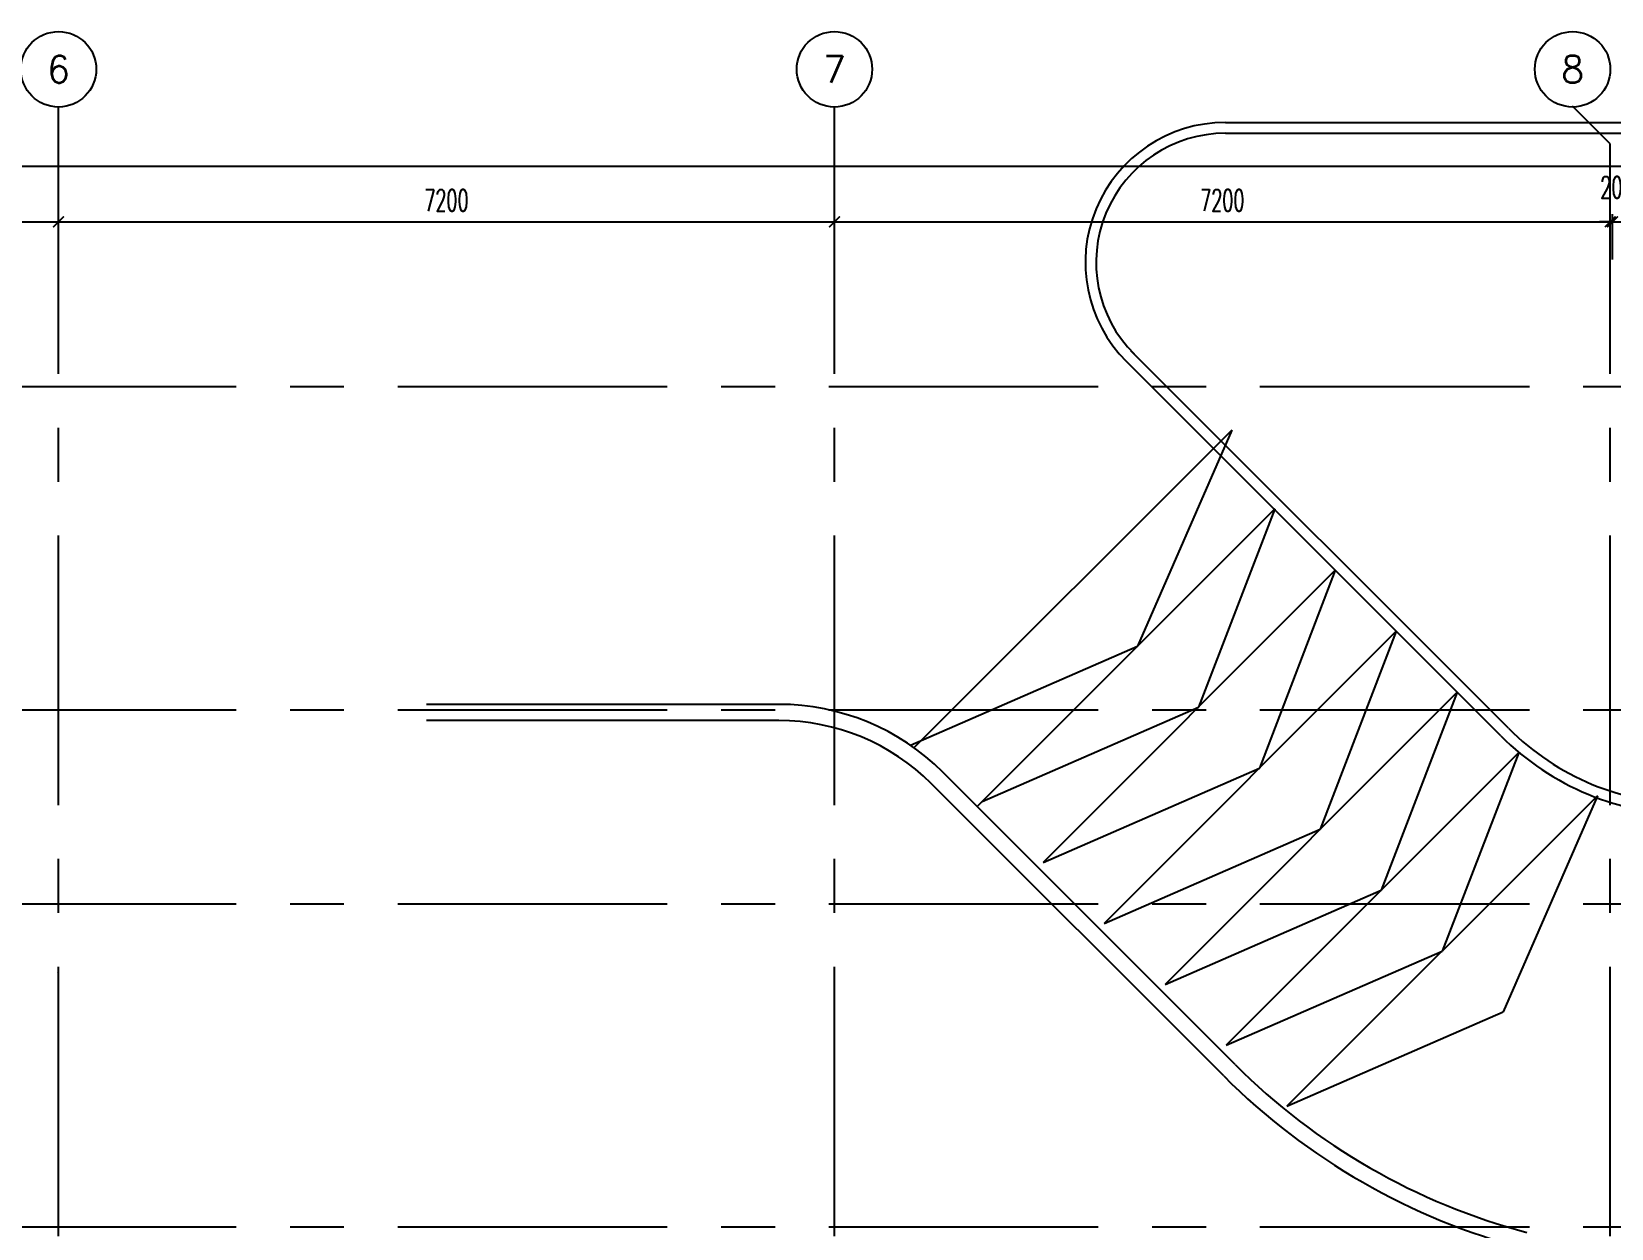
# Model space of a CAD drawing. Extents: x -0.4 to 91.7, y -13.2 to 78.1.
# Drawn here: x 28.95 to 43.61, y 66.96 to 78.06 of the extents above; entities that cross this region are included whole.
import ezdxf
from ezdxf.enums import TextEntityAlignment as Align

# ---------------------------------------------------------------- set-up
doc = ezdxf.new("R2010")
doc.units = 0
doc.header["$MEASUREMENT"] = 0
doc.header["$PDMODE"] = 3
doc.header["$PDSIZE"] = 0.1
doc.linetypes.add('CENTERX2', pattern=[4, 2.5, -0.5, 0.5, -0.5])
doc.layers.get('0').update_dxf_attribs({"color": 11, "linetype": 'CONTINUOUS'})
doc.layers.get('DEFPOINTS').update_dxf_attribs({"color": 11, "linetype": 'CONTINUOUS'})
for name, color, linetype in [('AX', 11, 'CONTINUOUS'), ('AX-CR', 11, 'CONTINUOUS'), ('AX-DIM', 11, 'CONTINUOUS'), ('AX-TXT', 11, 'CONTINUOUS'), ('AXES', 11, 'CENTERX2'), ('CURB', 11, 'CONTINUOUS'), ('SLOPE', 11, 'CONTINUOUS')]:
    doc.layers.add(name, color=color, linetype=linetype)
doc.styles.add('ROMANS', font='ROMANS.shx', dxfattribs={"width": 0.6})
doc.dimstyles.new('STANDARD in', dxfattribs={"dimtxt": 0.2, "dimasz": 0.1, "dimexe": 0.07, "dimexo": 0.05, "dimgap": 0.1, "dimtad": 1, "dimdec": 0, "dimlfac": 1000, "dimzin": 0, "dimdsep": 46, "dimtxsty": 'ROMANS', "dimblk": 'ARCHTICK', "dimcen": 0.05, "dimdle": 0.05, "dimclrd": 7, "dimclre": 7, "dimclrt": 2, "dimadec": 0, "dimazin": 0, "dimtfac": 1, "dimtdec": 0, "dimtmove": 2, "dimatfit": 3, "dimldrblk": 'ARCHTICK', "dimfxl": 0, "dimtolj": 1, "dimtzin": 0, "dimarcsym": 0})

# ---------------------------------------------------------------- blocks, each defined once
blk = doc.blocks.new('_ARCHTICK')
at = {"color": 0, "linetype": 'ByBlock', "const_width": 0.15}
blk.add_lwpolyline([(-0.5, -0.5), (0.5, 0.5)], dxfattribs=at)
blk = doc.blocks.new('*D137')
at = {"layer": 'AX-DIM', "color": 7, "lineweight": -2}
for p, q in [((10.951, 64.685), (10.951, 76.883)), ((86.267, 75.443), (86.267, 76.883)), ((10.901, 76.813), (86.317, 76.813))]:
    blk.add_line(p, q, dxfattribs=at)
at = {"layer": 'DEFPOINTS', "color": 0}
for p in [(86.267, 76.813), (86.267, 75.393), (10.951, 64.635)]:
    blk.add_point(p, dxfattribs=at)
at = {"layer": 'AX-DIM', "color": 7, "lineweight": -2, "xscale": 0.1, "yscale": 0.1, "zscale": 0.1, "rotation": 180}
blk.add_blockref('_ARCHTICK', (10.951, 76.813), dxfattribs=at)
at = {"layer": 'AX-DIM', "color": 7, "lineweight": -2, "xscale": 0.1, "yscale": 0.1, "zscale": 0.1}
blk.add_blockref('_ARCHTICK', (86.267, 76.813), dxfattribs=at)
at = {"layer": 'AX-DIM', "color": 2, "insert": (48.609, 77.013), "char_height": 0.2, "attachment_point": 5, "style": 'ROMANS'}
blk.add_mtext('\\A1;75316', dxfattribs=at)
blk = doc.blocks.new('*D184')
at = {"layer": 'AX-DIM', "color": 7, "linetype": 'ByBlock', "lineweight": -2}
for p, q in [((29.151, 76.298), (36.451, 76.298)), ((29.201, 75.948), (29.201, 76.368)), ((36.401, 75.948), (36.401, 76.368))]:
    blk.add_line(p, q, dxfattribs=at)
at = {"layer": 'DEFPOINTS', "color": 0, "linetype": 'ByBlock'}
for p in [(36.401, 76.298), (29.201, 75.898), (36.401, 75.898)]:
    blk.add_point(p, dxfattribs=at)
at = {"layer": 'AX-DIM', "color": 7, "linetype": 'ByBlock', "lineweight": -2, "xscale": 0.1, "yscale": 0.1, "zscale": 0.1, "rotation": 180}
blk.add_blockref('_ARCHTICK', (29.201, 76.298), dxfattribs=at)
at = {"layer": 'AX-DIM', "color": 7, "linetype": 'ByBlock', "lineweight": -2, "xscale": 0.1, "yscale": 0.1, "zscale": 0.1}
blk.add_blockref('_ARCHTICK', (36.401, 76.298), dxfattribs=at)
at = {"layer": 'AX-DIM', "color": 2, "linetype": 'ByBlock', "insert": (32.801, 76.498), "char_height": 0.2, "attachment_point": 5, "style": 'ROMANS'}
blk.add_mtext('\\A1;7200', dxfattribs=at)
blk = doc.blocks.new('AXU')
at = {"layer": 'AX-CR'}
blk.add_circle((0, 350), 350, dxfattribs=at)
at = {"layer": 'AX-TXT', "style": 'ROMANS'}
blk.add_attdef('AX', text='', height=250, dxfattribs=at).set_placement((0, 350), align=Align.MIDDLE)
blk = doc.blocks.new('*D185')
at = {"layer": 'AX-DIM', "color": 7, "linetype": 'ByBlock', "lineweight": -2}
for p, q in [((25.551, 76.298), (29.251, 76.298)), ((25.601, 75.948), (25.601, 76.368)), ((29.201, 75.948), (29.201, 76.368))]:
    blk.add_line(p, q, dxfattribs=at)
at = {"layer": 'DEFPOINTS', "color": 0, "linetype": 'ByBlock'}
for p in [(29.201, 76.298), (25.601, 75.898), (29.201, 75.898)]:
    blk.add_point(p, dxfattribs=at)
at = {"layer": 'AX-DIM', "color": 7, "linetype": 'ByBlock', "lineweight": -2, "xscale": 0.1, "yscale": 0.1, "zscale": 0.1, "rotation": 180}
blk.add_blockref('_ARCHTICK', (25.601, 76.298), dxfattribs=at)
at = {"layer": 'AX-DIM', "color": 7, "linetype": 'ByBlock', "lineweight": -2, "xscale": 0.1, "yscale": 0.1, "zscale": 0.1}
blk.add_blockref('_ARCHTICK', (29.201, 76.298), dxfattribs=at)
at = {"layer": 'AX-DIM', "color": 2, "linetype": 'ByBlock', "insert": (27.401, 76.498), "char_height": 0.2, "attachment_point": 5, "style": 'ROMANS'}
blk.add_mtext('\\A1;3600', dxfattribs=at)
blk = doc.blocks.new('*D186')
at = {"layer": 'AX-DIM', "color": 7, "linetype": 'ByBlock', "lineweight": -2}
for p, q in [((43.601, 76.298), (43.501, 76.298)), ((43.601, 75.948), (43.601, 76.368)), ((43.601, 76.298), (43.621, 76.298)), ((43.621, 75.948), (43.621, 76.368)), ((43.621, 76.298), (43.721, 76.298))]:
    blk.add_line(p, q, dxfattribs=at)
at = {"layer": 'DEFPOINTS', "color": 0, "linetype": 'ByBlock'}
for p in [(43.621, 76.298), (43.601, 75.898), (43.621, 75.898)]:
    blk.add_point(p, dxfattribs=at)
at = {"layer": 'AX-DIM', "color": 7, "linetype": 'ByBlock', "lineweight": -2, "xscale": 0.1, "yscale": 0.1, "zscale": 0.1}
blk.add_blockref('_ARCHTICK', (43.601, 76.298), dxfattribs=at)
at = {"layer": 'AX-DIM', "color": 7, "linetype": 'ByBlock', "lineweight": -2, "xscale": 0.1, "yscale": 0.1, "zscale": 0.1, "rotation": 180}
blk.add_blockref('_ARCHTICK', (43.621, 76.298), dxfattribs=at)
at = {"layer": 'AX-DIM', "color": 2, "linetype": 'ByBlock', "insert": (43.611, 76.618), "char_height": 0.2, "attachment_point": 5, "style": 'ROMANS'}
blk.add_mtext('\\A1;20', dxfattribs=at)
blk = doc.blocks.new('*D187')
at = {"layer": 'AX-DIM', "color": 7, "linetype": 'ByBlock', "lineweight": -2}
for p, q in [((36.351, 76.298), (43.651, 76.298)), ((36.401, 75.948), (36.401, 76.368)), ((43.601, 75.948), (43.601, 76.368))]:
    blk.add_line(p, q, dxfattribs=at)
at = {"layer": 'DEFPOINTS', "color": 0, "linetype": 'ByBlock'}
for p in [(43.601, 76.298), (36.401, 75.898), (43.601, 75.898)]:
    blk.add_point(p, dxfattribs=at)
at = {"layer": 'AX-DIM', "color": 7, "linetype": 'ByBlock', "lineweight": -2, "xscale": 0.1, "yscale": 0.1, "zscale": 0.1, "rotation": 180}
blk.add_blockref('_ARCHTICK', (36.401, 76.298), dxfattribs=at)
at = {"layer": 'AX-DIM', "color": 7, "linetype": 'ByBlock', "lineweight": -2, "xscale": 0.1, "yscale": 0.1, "zscale": 0.1}
blk.add_blockref('_ARCHTICK', (43.601, 76.298), dxfattribs=at)
at = {"layer": 'AX-DIM', "color": 2, "linetype": 'ByBlock', "insert": (40.001, 76.498), "char_height": 0.2, "attachment_point": 5, "style": 'ROMANS'}
blk.add_mtext('\\A1;7200', dxfattribs=at)
blk = doc.blocks.new('*D188')
at = {"layer": 'AX-DIM', "color": 7, "linetype": 'ByBlock', "lineweight": -2}
for p, q in [((43.571, 76.298), (48.471, 76.298)), ((43.621, 75.948), (43.621, 76.368)), ((48.421, 75.948), (48.421, 76.368))]:
    blk.add_line(p, q, dxfattribs=at)
at = {"layer": 'DEFPOINTS', "color": 0, "linetype": 'ByBlock'}
for p in [(48.421, 76.298), (43.621, 75.898), (48.421, 75.898)]:
    blk.add_point(p, dxfattribs=at)
at = {"layer": 'AX-DIM', "color": 7, "linetype": 'ByBlock', "lineweight": -2, "xscale": 0.1, "yscale": 0.1, "zscale": 0.1, "rotation": 180}
blk.add_blockref('_ARCHTICK', (43.621, 76.298), dxfattribs=at)
at = {"layer": 'AX-DIM', "color": 7, "linetype": 'ByBlock', "lineweight": -2, "xscale": 0.1, "yscale": 0.1, "zscale": 0.1}
blk.add_blockref('_ARCHTICK', (48.421, 76.298), dxfattribs=at)
at = {"layer": 'AX-DIM', "color": 2, "linetype": 'ByBlock', "insert": (46.021, 76.498), "char_height": 0.2, "attachment_point": 5, "style": 'ROMANS'}
blk.add_mtext('\\A1;4800', dxfattribs=at)

msp = doc.modelspace()

# ---------------------------------------------------------------- linework, layer by layer
at = {"layer": 'AXES'}
for p, q in [((29.2014, -1.1143), (29.2014, 77.3632)), ((36.4014, -1.1143), (36.4014, 77.3632)), ((43.6014, 77.0224), (43.2514, 77.3724)), ((43.6014, -1.1143), (43.6014, 77.0224)), ((0.35, 74.77), (69.4414, 74.77)), ((0.35, 71.77), (90.9611, 71.77)), ((0.35, 69.97), (69.4414, 69.97)), ((0.35, 66.97), (69.4414, 66.97))]:
    msp.add_line(p, q, dxfattribs=at)
at = {"layer": 'CURB'}
for p, q in [((40.0299, 77.22), (56.813, 77.22)), ((40.0299, 77.12), (56.813, 77.12)), ((42.6559, 71.5979), (39.1526, 75.1012)), ((42.5852, 71.5272), (39.0807, 75.0317)), ((35.8864, 71.82), (32.6173, 71.82)), ((35.8864, 71.67), (32.6173, 71.67)), ((40.1196, 68.4774), (37.4067, 71.1903)), ((40.0136, 68.3713), (37.3006, 71.0842))]:
    msp.add_line(p, q, dxfattribs=at)
for centre, radius, start, end in [((40.0299, 75.92), 1.3, 90, 225), ((40.0299, 75.92), 1.2, 90, 225), ((35.8864, 69.67), 2.15, 45, 90), ((35.8864, 69.67), 2, 45, 90), ((44.3529, 73.295), 2.4, 225, 270), ((44.3529, 73.295), 2.5, 225, 270), ((44.3623, 72.72), 6, 225, 255.16489), ((44.3623, 72.72), 6.15, 225, 255.3479)]:
    msp.add_arc(centre, radius, start, end, dxfattribs=at)
at = {"layer": 'SLOPE'}
for p, q in [((40.0882, 74.3659), (37.1394, 71.4171)), ((40.0882, 74.3659), (39.2132, 72.3595)), ((40.4889, 73.6352), (37.7253, 70.8717)), ((40.4889, 73.6352), (39.7789, 71.7938)), ((41.0487, 73.0637), (38.3381, 70.3531)), ((41.0487, 73.0637), (40.3445, 71.2282)), ((41.6144, 72.498), (38.9038, 69.7874)), ((41.6144, 72.498), (40.9102, 70.6625)), ((37.1061, 71.4406), (39.2132, 72.3595)), ((42.1801, 71.9323), (39.4695, 69.2217)), ((42.1801, 71.9323), (41.4759, 70.0968)), ((37.7724, 70.9188), (39.7789, 71.7938)), ((42.7531, 71.3739), (40.0352, 68.6561)), ((42.7531, 71.3739), (42.0416, 69.5311)), ((38.3381, 70.3531), (40.3445, 71.2282)), ((43.4823, 70.9718), (40.6009, 68.0904)), ((43.4823, 70.9718), (42.6073, 68.9654)), ((38.9038, 69.7874), (40.9102, 70.6625)), ((39.4695, 69.2217), (41.4759, 70.0968)), ((40.0352, 68.6561), (42.0416, 69.5311)), ((40.6009, 68.0904), (42.6073, 68.9654))]:
    msp.add_line(p, q, dxfattribs=at)
at = {"layer": 'SLOPE', "color": 8, "linetype": 'ByBlock'}
msp.add_line((29.2014, 69.3261), (29.1949, 69.3326), dxfattribs=at)

# ---------------------------------------------------------------- block references
at = {"layer": 'AX', "xscale": 0.001000000047497451, "yscale": 0.0009999999892897904, "zscale": 0.001}
for p, values in [((29.2014, 77.3632), {'AX': '6'}), ((36.4014, 77.3632), {'AX': '7'}), ((43.2514, 77.3632), {'AX': '8'})]:
    msp.add_blockref('AXU', p, dxfattribs=at).add_auto_attribs(values)

# ---------------------------------------------------------------- dimensions: what is measured, and where the dimension line sits
at = {"layer": 'AX-DIM'}
dim = msp.add_linear_dim(base=(86.2675, 76.813), p1=(10.9514, 64.6346), p2=(86.2675, 75.3929), dimstyle='STANDARD in', dxfattribs=at)
dim.commit()
dim.dimension.update_dxf_attribs({"geometry": '*D137', "text_midpoint": (48.6094, 77.013)})
at = {"layer": 'AX-DIM', "color": 1, "linetype": 'ByBlock'}
for base, p1, p2, picture, middle in [((43.6214, 76.2984), (43.6014, 75.8984), (43.6214, 75.8984), '*D186', (43.6114, 76.6184)), ((29.2014, 76.2984), (25.6014, 75.8984), (29.2014, 75.8984), '*D185', (27.4014, 76.4984)), ((36.4014, 76.2984), (29.2014, 75.8984), (36.4014, 75.8984), '*D184', (32.8014, 76.4984)), ((43.6014, 76.2984), (36.4014, 75.8984), (43.6014, 75.8984), '*D187', (40.0014, 76.4984)), ((48.4214, 76.2984), (43.6214, 75.8984), (48.4214, 75.8984), '*D188', (46.0214, 76.4984))]:
    dim = msp.add_linear_dim(base=base, p1=p1, p2=p2, dimstyle='STANDARD in', dxfattribs=at)
    dim.commit()
    dim.dimension.update_dxf_attribs({"geometry": picture, "text_midpoint": middle})

doc.saveas('drawing.dxf')
